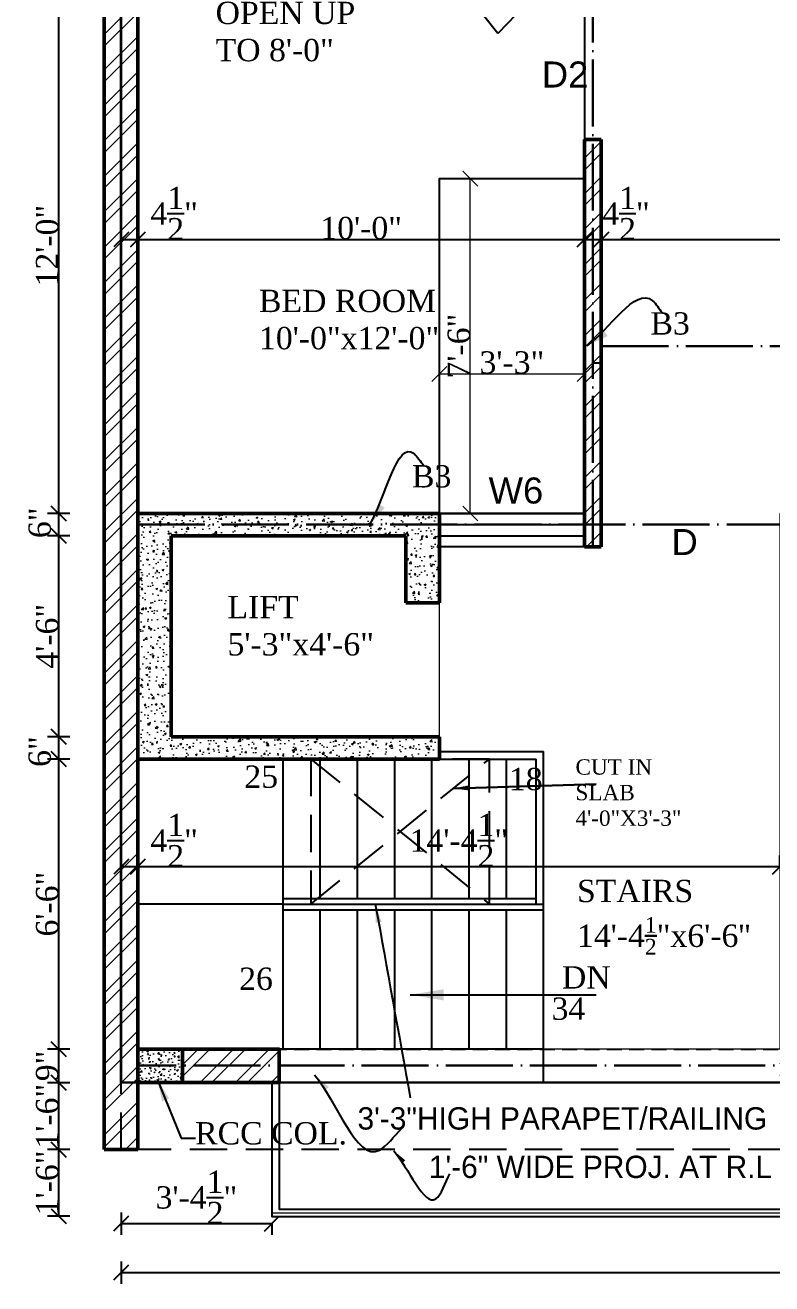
# Model space of a CAD drawing. Header units: feet. Extents: x 37458 to 42412, y -3338 to -325.
# Drawn here: x 38665 to 38865.6, y -1246.2 to -907.8 of the extents above; entities that cross this region are included whole.
import ezdxf

# ---------------------------------------------------------------- set-up
doc = ezdxf.new("R2010")
doc.units = ezdxf.units.FT
doc.header["$MEASUREMENT"] = 0
doc.header["$PDMODE"] = 35
doc.header["$PDSIZE"] = 8
doc.linetypes.add('ACAD_ISO04W100', pattern=[30, 24, -3, 0, -3])
doc.linetypes.add('DASHED2', pattern=[0.375, 0.25, -0.125])
doc.layers.get('Defpoints').update_dxf_attribs({"color": 52})
for name, color, linetype, lineweight in [('BEAM', 6, 'ACAD_ISO04W100', 30), ('BLK_1_FLR_1_LIFT_1', 7, 'Continuous', 0), ('BLK_1_FLR_2_CARPET_AREA', 7, 'Continuous', 0), ('BLK_1_FLR_2_CHAJJA', 7, 'Continuous', 0), ('BLK_1_FLR_2_LIGHT_VENTILATION', 7, 'Continuous', 0), ('col tex', 13, 'Continuous', 25), ('COL.', 44, 'Continuous', 50), ('dimensiom', 35, 'Continuous', 25), ('dimension', 203, 'Continuous', 25), ('HATCH', 254, 'Continuous', 13), ('joinery', 161, 'Continuous', 25), ('PROJECTION', 21, 'DASHED2', 25), ('RAILING', 113, 'Continuous', 25), ('Srairs', 64, 'Continuous', 25), ('TEXT', 7, 'Continuous', 30), ('wall', 1, 'Continuous', 50), ('WIN', 141, 'Continuous', 25)]:
    doc.layers.add(name, color=color, linetype=linetype, lineweight=lineweight)
doc.layers.add('BLK_1_FLR_2_BLT_UP_AREA', color=7, linetype='Continuous', plot=False)
doc.layers.add('BLK_1_FLR_2_REGULAR_ROOM_3', color=1, linetype='Continuous', plot=False)
doc.layers.add('BLK_1_FLR_2_ROOM_3_LIGHT_VENTILATION_3', color=7, linetype='Continuous')
doc.styles.add("4''", font='romai___.ttf', dxfattribs={"height": 7})
doc.styles.get("Standard").update_dxf_attribs({"font": 'times.ttf', "height": 6})
doc.dimstyles.new('arrow', dxfattribs={"dimtxt": 6, "dimasz": 4, "dimexe": 3, "dimexo": 6, "dimgap": 0, "dimtad": 1, "dimzin": 3, "dimdsep": 46, "dimlunit": 4, "dimtxsty": 'Standard', "dimblk": 'OBLIQUE', "dimcen": 12, "dimclrd": 7, "dimclre": 256, "dimclrt": 7, "dimadec": 0, "dimazin": 0, "dimtfac": 1, "dimtofl": 0, "dimtmove": 0, "dimatfit": 3, "dimfxl": 3, "dimfxlon": 1, "dimtolj": 1, "dimtzin": 0, "dimlwd": -1, "dimlwe": -1, "dimarcsym": 0})
doc.dimstyles.new('DIM PLAN', dxfattribs={"dimtxt": 6, "dimasz": 2, "dimexe": 3, "dimexo": 15, "dimgap": 0, "dimtad": 0, "dimzin": 3, "dimdsep": 46, "dimlunit": 4, "dimtxsty": 'Standard', "dimcen": 12, "dimclrd": 256, "dimclre": 256, "dimclrt": 256, "dimadec": 0, "dimazin": 0, "dimtfac": 1, "dimtofl": 0, "dimtmove": 0, "dimatfit": 3, "dimfxl": 3, "dimfxlon": 1, "dimtolj": 1, "dimtzin": 0, "dimlwd": -1, "dimlwe": -1, "dimarcsym": 0})

# ---------------------------------------------------------------- blocks, each defined once
blk = doc.blocks.new('_Oblique')
at = {"layer": 'dimensiom', "color": 0, "lineweight": -2}
blk.add_line((-0.5, -0.5), (0.5, 0.5), dxfattribs=at)
blk = doc.blocks.new('*D223')
at = {"layer": 'Defpoints', "color": 0, "ltscale": 0.75, "transparency": 16777216}
for p in [(38690.76, -1210.09), (39158.82, -1210.09), (39158.82, -1243.16)]:
    blk.add_point(p, dxfattribs=at)
at = {"layer": 'dimension', "ltscale": 0.75, "transparency": 16777216}
for p, q in [((38690.76, -1240.16), (38690.76, -1246.16)), ((39158.82, -1240.16), (39158.82, -1246.16))]:
    blk.add_line(p, q, dxfattribs=at)
at = {"layer": 'dimension', "color": 7, "ltscale": 0.75, "transparency": 16777216}
blk.add_line((38690.76, -1243.16), (39158.82, -1243.16), dxfattribs=at)
at = {"layer": 'dimension', "color": 7, "ltscale": 0.75, "transparency": 16777216, "xscale": 4, "yscale": 4, "zscale": 4, "rotation": 180}
blk.add_blockref('_Oblique', (38690.76, -1243.16), dxfattribs=at)
at = {"layer": 'dimension', "color": 7, "ltscale": 0.75, "transparency": 16777216, "xscale": 4, "yscale": 4, "zscale": 4}
blk.add_blockref('_Oblique', (39158.82, -1243.16), dxfattribs=at)
at = {"layer": 'dimension', "color": 7, "ltscale": 0.75, "transparency": 16777216, "insert": (38924.79, -1240.1), "char_height": 6, "attachment_point": 5}
blk.add_mtext('\\A1;39\'-0"', dxfattribs=at)
blk = doc.blocks.new('*D228')
at = {"layer": 'Defpoints', "color": 0, "ltscale": 0.75, "transparency": 16777216}
for p in [(38695.26, -895.09), (38673.99, -1039.09), (38695.26, -1039.09)]:
    blk.add_point(p, dxfattribs=at)
at = {"layer": 'dimensiom', "ltscale": 0.75, "transparency": 16777216}
for p, q in [((38676.99, -895.09), (38670.99, -895.09)), ((38676.99, -1039.09), (38670.99, -1039.09))]:
    blk.add_line(p, q, dxfattribs=at)
at = {"layer": 'dimensiom', "color": 7, "ltscale": 0.75, "transparency": 16777216}
blk.add_line((38673.99, -895.09), (38673.99, -1039.09), dxfattribs=at)
at = {"layer": 'dimensiom', "color": 7, "ltscale": 0.75, "transparency": 16777216, "xscale": 4, "yscale": 4, "zscale": 4}
for p, rotation in [((38673.99, -895.09), 90), ((38673.99, -1039.09), 270)]:
    blk.add_blockref('_Oblique', p, dxfattribs=dict(at, rotation=rotation))
at = {"layer": 'dimensiom', "color": 7, "ltscale": 0.75, "transparency": 16777216, "insert": (38670.94, -967.09), "char_height": 6, "attachment_point": 5, "rotation": 90}
blk.add_mtext('\\A1;12\'-0"', dxfattribs=at)
blk = doc.blocks.new('*D229')
at = {"layer": 'Defpoints', "color": 0, "ltscale": 0.75, "transparency": 16777216}
for p in [(38695.26, -1039.09), (38673.99, -1045.09), (38706.97, -1045.09)]:
    blk.add_point(p, dxfattribs=at)
at = {"layer": 'dimensiom', "ltscale": 0.75, "transparency": 16777216}
for p, q in [((38676.99, -1039.09), (38670.99, -1039.09)), ((38676.99, -1045.09), (38670.99, -1045.09))]:
    blk.add_line(p, q, dxfattribs=at)
at = {"layer": 'dimensiom', "color": 7, "ltscale": 0.75, "transparency": 16777216}
blk.add_line((38673.99, -1039.09), (38673.99, -1045.09), dxfattribs=at)
at = {"layer": 'dimensiom', "color": 7, "ltscale": 0.75, "transparency": 16777216, "xscale": 4, "yscale": 4, "zscale": 4}
for p, rotation in [((38673.99, -1039.09), 90), ((38673.99, -1045.09), 270)]:
    blk.add_blockref('_Oblique', p, dxfattribs=dict(at, rotation=rotation))
at = {"layer": 'dimensiom', "color": 7, "ltscale": 0.75, "transparency": 16777216, "insert": (38668.94, -1041.59), "char_height": 6, "attachment_point": 5, "rotation": 90}
blk.add_mtext('\\A1;6"', dxfattribs=at)
blk = doc.blocks.new('*D230')
at = {"layer": 'Defpoints', "color": 0, "ltscale": 0.75, "transparency": 16777216}
for p in [(38706.97, -1045.09), (38673.99, -1099.09), (38704.26, -1099.09)]:
    blk.add_point(p, dxfattribs=at)
at = {"layer": 'dimensiom', "ltscale": 0.75, "transparency": 16777216}
for p, q in [((38676.99, -1045.09), (38670.99, -1045.09)), ((38676.99, -1099.09), (38670.99, -1099.09))]:
    blk.add_line(p, q, dxfattribs=at)
at = {"layer": 'dimensiom', "color": 7, "ltscale": 0.75, "transparency": 16777216}
blk.add_line((38673.99, -1045.09), (38673.99, -1099.09), dxfattribs=at)
at = {"layer": 'dimensiom', "color": 7, "ltscale": 0.75, "transparency": 16777216, "xscale": 4, "yscale": 4, "zscale": 4}
for p, rotation in [((38673.99, -1045.09), 90), ((38673.99, -1099.09), 270)]:
    blk.add_blockref('_Oblique', p, dxfattribs=dict(at, rotation=rotation))
at = {"layer": 'dimensiom', "color": 7, "ltscale": 0.75, "transparency": 16777216, "insert": (38670.94, -1072.09), "char_height": 6, "attachment_point": 5, "rotation": 90}
blk.add_mtext('\\A1;4\'-6"', dxfattribs=at)
blk = doc.blocks.new('*D231')
at = {"layer": 'Defpoints', "color": 0, "ltscale": 0.75, "transparency": 16777216}
for p in [(38704.26, -1099.09), (38673.99, -1105.09), (38695.26, -1105.09)]:
    blk.add_point(p, dxfattribs=at)
at = {"layer": 'dimensiom', "ltscale": 0.75, "transparency": 16777216}
for p, q in [((38676.99, -1099.09), (38670.99, -1099.09)), ((38676.99, -1105.09), (38670.99, -1105.09))]:
    blk.add_line(p, q, dxfattribs=at)
at = {"layer": 'dimensiom', "color": 7, "ltscale": 0.75, "transparency": 16777216}
blk.add_line((38673.99, -1099.09), (38673.99, -1105.09), dxfattribs=at)
at = {"layer": 'dimensiom', "color": 7, "ltscale": 0.75, "transparency": 16777216, "xscale": 4, "yscale": 4, "zscale": 4}
for p, rotation in [((38673.99, -1099.09), 90), ((38673.99, -1105.09), 270)]:
    blk.add_blockref('_Oblique', p, dxfattribs=dict(at, rotation=rotation))
at = {"layer": 'dimensiom', "color": 7, "ltscale": 0.75, "transparency": 16777216, "insert": (38668.94, -1103.09), "char_height": 6, "attachment_point": 5, "rotation": 90}
blk.add_mtext('\\A1;6"', dxfattribs=at)
blk = doc.blocks.new('*D232')
at = {"layer": 'Defpoints', "color": 0, "ltscale": 0.75, "transparency": 16777216}
for p in [(38695.26, -1105.09), (38673.99, -1183.09), (38695.26, -1183.09)]:
    blk.add_point(p, dxfattribs=at)
at = {"layer": 'dimensiom', "ltscale": 0.75, "transparency": 16777216}
for p, q in [((38676.99, -1105.09), (38670.99, -1105.09)), ((38676.99, -1183.09), (38670.99, -1183.09))]:
    blk.add_line(p, q, dxfattribs=at)
at = {"layer": 'dimensiom', "color": 7, "ltscale": 0.75, "transparency": 16777216}
blk.add_line((38673.99, -1105.09), (38673.99, -1183.09), dxfattribs=at)
at = {"layer": 'dimensiom', "color": 7, "ltscale": 0.75, "transparency": 16777216, "xscale": 4, "yscale": 4, "zscale": 4}
for p, rotation in [((38673.99, -1105.09), 90), ((38673.99, -1183.09), 270)]:
    blk.add_blockref('_Oblique', p, dxfattribs=dict(at, rotation=rotation))
at = {"layer": 'dimensiom', "color": 7, "ltscale": 0.75, "transparency": 16777216, "insert": (38670.94, -1144.09), "char_height": 6, "attachment_point": 5, "rotation": 90}
blk.add_mtext('\\A1;6\'-6"', dxfattribs=at)
blk = doc.blocks.new('*D233')
at = {"layer": 'Defpoints', "color": 0, "ltscale": 0.75, "transparency": 16777216}
for p in [(38695.26, -1183.09), (38673.99, -1192.09), (38695.26, -1192.09)]:
    blk.add_point(p, dxfattribs=at)
at = {"layer": 'dimensiom', "ltscale": 0.75, "transparency": 16777216}
for p, q in [((38676.99, -1183.09), (38670.99, -1183.09)), ((38676.99, -1192.09), (38670.99, -1192.09))]:
    blk.add_line(p, q, dxfattribs=at)
at = {"layer": 'dimensiom', "color": 7, "ltscale": 0.75, "transparency": 16777216}
blk.add_line((38673.99, -1183.09), (38673.99, -1192.09), dxfattribs=at)
at = {"layer": 'dimensiom', "color": 7, "ltscale": 0.75, "transparency": 16777216, "xscale": 4, "yscale": 4, "zscale": 4}
for p, rotation in [((38673.99, -1183.09), 90), ((38673.99, -1192.09), 270)]:
    blk.add_blockref('_Oblique', p, dxfattribs=dict(at, rotation=rotation))
at = {"layer": 'dimensiom', "color": 7, "ltscale": 0.75, "transparency": 16777216, "insert": (38670.93, -1187.59), "char_height": 6, "attachment_point": 5, "rotation": 90}
blk.add_mtext('\\A1;9"', dxfattribs=at)
blk = doc.blocks.new('*D261')
at = {"layer": 'Defpoints', "color": 0, "ltscale": 0.75, "transparency": 16777216}
for p in [(38690.82, -965.45), (38695.26, -965.45), (38695.26, -965.45)]:
    blk.add_point(p, dxfattribs=at)
at = {"layer": 'dimensiom', "ltscale": 0.75, "transparency": 16777216}
for p, q in [((38690.82, -965.45), (38690.82, -962.45)), ((38695.26, -965.45), (38695.26, -962.45))]:
    blk.add_line(p, q, dxfattribs=at)
at = {"layer": 'dimensiom', "color": 7, "ltscale": 0.75, "transparency": 16777216}
for p, q in [((38690.82, -965.45), (38695.26, -965.45)), ((38695.26, -965.45), (38710.77, -965.45))]:
    blk.add_line(p, q, dxfattribs=at)
at = {"layer": 'dimensiom', "color": 7, "ltscale": 0.75, "transparency": 16777216, "xscale": 4, "yscale": 4, "zscale": 4, "rotation": 180}
blk.add_blockref('_Oblique', (38690.82, -965.45), dxfattribs=at)
at = {"layer": 'dimensiom', "color": 7, "ltscale": 0.75, "transparency": 16777216, "xscale": 4, "yscale": 4, "zscale": 4}
blk.add_blockref('_Oblique', (38695.26, -965.45), dxfattribs=at)
at = {"layer": 'dimensiom', "color": 7, "ltscale": 0.75, "transparency": 16777216, "insert": (38705.02, -958.47), "char_height": 6, "attachment_point": 5}
blk.add_mtext('\\A1;4{\\H1x;\\S1/2;}"', dxfattribs=at)
blk = doc.blocks.new('*D262')
at = {"layer": 'Defpoints', "color": 0, "ltscale": 0.75, "transparency": 16777216}
for p in [(38815.26, -938.59), (38695.26, -965.45), (38815.26, -965.45)]:
    blk.add_point(p, dxfattribs=at)
at = {"layer": 'dimensiom', "ltscale": 0.75, "transparency": 16777216}
for p, q in [((38695.26, -965.45), (38695.26, -962.45)), ((38815.26, -962.45), (38815.26, -968.45))]:
    blk.add_line(p, q, dxfattribs=at)
at = {"layer": 'dimensiom', "color": 7, "ltscale": 0.75, "transparency": 16777216}
blk.add_line((38695.26, -965.45), (38815.26, -965.45), dxfattribs=at)
at = {"layer": 'dimensiom', "color": 7, "ltscale": 0.75, "transparency": 16777216, "xscale": 4, "yscale": 4, "zscale": 4, "rotation": 180}
blk.add_blockref('_Oblique', (38695.26, -965.45), dxfattribs=at)
at = {"layer": 'dimensiom', "color": 7, "ltscale": 0.75, "transparency": 16777216, "xscale": 4, "yscale": 4, "zscale": 4}
blk.add_blockref('_Oblique', (38815.26, -965.45), dxfattribs=at)
at = {"layer": 'dimensiom', "color": 7, "ltscale": 0.75, "transparency": 16777216, "insert": (38755.26, -962.4), "char_height": 6, "attachment_point": 5}
blk.add_mtext('\\A1;10\'-0"', dxfattribs=at)
blk = doc.blocks.new('*D263')
at = {"layer": 'Defpoints', "color": 0, "ltscale": 0.75, "transparency": 16777216}
for p in [(38815.26, -938.59), (38819.76, -938.59), (38819.76, -965.45)]:
    blk.add_point(p, dxfattribs=at)
at = {"layer": 'dimensiom', "ltscale": 0.75, "transparency": 16777216}
for p, q in [((38815.26, -962.45), (38815.26, -968.45)), ((38819.76, -962.45), (38819.76, -968.45))]:
    blk.add_line(p, q, dxfattribs=at)
at = {"layer": 'dimensiom', "color": 7, "ltscale": 0.75, "transparency": 16777216}
blk.add_line((38815.26, -965.45), (38819.76, -965.45), dxfattribs=at)
at = {"layer": 'dimensiom', "color": 7, "ltscale": 0.75, "transparency": 16777216, "xscale": 4, "yscale": 4, "zscale": 4, "rotation": 180}
blk.add_blockref('_Oblique', (38815.26, -965.45), dxfattribs=at)
at = {"layer": 'dimensiom', "color": 7, "ltscale": 0.75, "transparency": 16777216, "xscale": 4, "yscale": 4, "zscale": 4}
blk.add_blockref('_Oblique', (38819.76, -965.45), dxfattribs=at)
at = {"layer": 'dimensiom', "color": 7, "ltscale": 0.75, "transparency": 16777216, "insert": (38826.4, -958.47), "char_height": 6, "attachment_point": 5}
blk.add_mtext('\\A1;4{\\H1x;\\S1/2;}"', dxfattribs=at)
blk = doc.blocks.new('*D264')
at = {"layer": 'Defpoints', "color": 0, "ltscale": 0.75, "transparency": 16777216}
for p in [(38819.76, -938.59), (39076.26, -965.45), (39076.26, -998.59)]:
    blk.add_point(p, dxfattribs=at)
at = {"layer": 'dimensiom', "ltscale": 0.75, "transparency": 16777216}
for p, q in [((38819.76, -962.45), (38819.76, -968.45)), ((39076.26, -968.45), (39076.26, -962.45))]:
    blk.add_line(p, q, dxfattribs=at)
at = {"layer": 'dimensiom', "color": 7, "ltscale": 0.75, "transparency": 16777216}
blk.add_line((38819.76, -965.45), (39076.26, -965.45), dxfattribs=at)
at = {"layer": 'dimensiom', "color": 7, "ltscale": 0.75, "transparency": 16777216, "xscale": 4, "yscale": 4, "zscale": 4, "rotation": 180}
blk.add_blockref('_Oblique', (38819.76, -965.45), dxfattribs=at)
at = {"layer": 'dimensiom', "color": 7, "ltscale": 0.75, "transparency": 16777216, "xscale": 4, "yscale": 4, "zscale": 4}
blk.add_blockref('_Oblique', (39076.26, -965.45), dxfattribs=at)
at = {"layer": 'dimensiom', "color": 7, "ltscale": 0.75, "transparency": 16777216, "insert": (38948.01, -958.47), "char_height": 6, "attachment_point": 5}
blk.add_mtext('\\A1;21\'-4{\\H1x;\\S1/2;}"', dxfattribs=at)
blk = doc.blocks.new('*D268')
at = {"layer": 'Defpoints', "color": 0, "ltscale": 0.75, "transparency": 16777216}
for p in [(38690.82, -1128.8), (38695.26, -1128.8), (38695.26, -1134.01)]:
    blk.add_point(p, dxfattribs=at)
at = {"layer": 'dimensiom', "ltscale": 0.75, "transparency": 16777216}
for p, q in [((38690.82, -1134.01), (38690.82, -1137.01)), ((38695.26, -1134.01), (38695.26, -1137.01))]:
    blk.add_line(p, q, dxfattribs=at)
at = {"layer": 'dimensiom', "color": 7, "ltscale": 0.75, "transparency": 16777216}
for p, q in [((38690.82, -1134.01), (38695.26, -1134.01)), ((38695.26, -1134.01), (38710.77, -1134.01))]:
    blk.add_line(p, q, dxfattribs=at)
at = {"layer": 'dimensiom', "color": 7, "ltscale": 0.75, "transparency": 16777216, "xscale": 4, "yscale": 4, "zscale": 4, "rotation": 180}
blk.add_blockref('_Oblique', (38690.82, -1134.01), dxfattribs=at)
at = {"layer": 'dimensiom', "color": 7, "ltscale": 0.75, "transparency": 16777216, "xscale": 4, "yscale": 4, "zscale": 4}
blk.add_blockref('_Oblique', (38695.26, -1134.01), dxfattribs=at)
at = {"layer": 'dimensiom', "color": 7, "ltscale": 0.75, "transparency": 16777216, "insert": (38705.02, -1127.02), "char_height": 6, "attachment_point": 5}
blk.add_mtext('\\A1;4{\\H1x;\\S1/2;}"', dxfattribs=at)
blk = doc.blocks.new('*D269')
at = {"layer": 'Defpoints', "color": 0, "ltscale": 0.75, "transparency": 16777216}
for p in [(38695.26, -1128.8), (38867.76, -1134.01), (38867.76, -1134.01)]:
    blk.add_point(p, dxfattribs=at)
at = {"layer": 'dimensiom', "ltscale": 0.75, "transparency": 16777216}
for p, q in [((38867.76, -1134.01), (38867.76, -1131.01)), ((38695.26, -1134.01), (38695.26, -1137.01))]:
    blk.add_line(p, q, dxfattribs=at)
at = {"layer": 'dimensiom', "color": 7, "ltscale": 0.75, "transparency": 16777216}
blk.add_line((38695.26, -1134.01), (38867.76, -1134.01), dxfattribs=at)
at = {"layer": 'dimensiom', "color": 7, "ltscale": 0.75, "transparency": 16777216, "xscale": 4, "yscale": 4, "zscale": 4, "rotation": 180}
blk.add_blockref('_Oblique', (38695.26, -1134.01), dxfattribs=at)
at = {"layer": 'dimensiom', "color": 7, "ltscale": 0.75, "transparency": 16777216, "xscale": 4, "yscale": 4, "zscale": 4}
blk.add_blockref('_Oblique', (38867.76, -1134.01), dxfattribs=at)
at = {"layer": 'dimensiom', "color": 7, "ltscale": 0.75, "transparency": 16777216, "insert": (38781.51, -1127.02), "char_height": 6, "attachment_point": 5}
blk.add_mtext('\\A1;14\'-4{\\H1x;\\S1/2;}"', dxfattribs=at)
blk = doc.blocks.new('*D283')
at = {"layer": 'Defpoints', "color": 0, "ltscale": 0.75, "transparency": 16777216}
for p in [(38690.76, -1210.09), (38731.26, -1228.09), (38731.26, -1229.97)]:
    blk.add_point(p, dxfattribs=at)
at = {"layer": 'dimensiom', "ltscale": 0.75, "transparency": 16777216}
for p, q in [((38690.76, -1226.97), (38690.76, -1232.97)), ((38731.26, -1229.97), (38731.26, -1232.97))]:
    blk.add_line(p, q, dxfattribs=at)
at = {"layer": 'dimensiom', "color": 7, "ltscale": 0.75, "transparency": 16777216}
blk.add_line((38690.76, -1229.97), (38731.26, -1229.97), dxfattribs=at)
at = {"layer": 'dimensiom', "color": 7, "ltscale": 0.75, "transparency": 16777216, "xscale": 4, "yscale": 4, "zscale": 4, "rotation": 180}
blk.add_blockref('_Oblique', (38690.76, -1229.97), dxfattribs=at)
at = {"layer": 'dimensiom', "color": 7, "ltscale": 0.75, "transparency": 16777216, "xscale": 4, "yscale": 4, "zscale": 4}
blk.add_blockref('_Oblique', (38731.26, -1229.97), dxfattribs=at)
at = {"layer": 'dimensiom', "color": 7, "ltscale": 0.75, "transparency": 16777216, "insert": (38711.01, -1222.93), "char_height": 6, "attachment_point": 5}
blk.add_mtext('\\A1;3\'-4{\\H1x;\\S1/2;}"', dxfattribs=at)
blk = doc.blocks.new('*D286')
at = {"layer": 'Defpoints', "color": 0, "ltscale": 0.75, "transparency": 16777216}
for p in [(38695.26, -1192.09), (38673.99, -1210.09), (38686.26, -1210.09)]:
    blk.add_point(p, dxfattribs=at)
at = {"layer": 'dimensiom', "ltscale": 0.75, "transparency": 16777216}
for p, q in [((38676.99, -1192.09), (38670.99, -1192.09)), ((38676.99, -1210.09), (38670.99, -1210.09))]:
    blk.add_line(p, q, dxfattribs=at)
at = {"layer": 'dimensiom', "color": 7, "ltscale": 0.75, "transparency": 16777216}
blk.add_line((38673.99, -1192.09), (38673.99, -1210.09), dxfattribs=at)
at = {"layer": 'dimensiom', "color": 7, "ltscale": 0.75, "transparency": 16777216, "xscale": 4, "yscale": 4, "zscale": 4}
for p, rotation in [((38673.99, -1192.09), 90), ((38673.99, -1210.09), 270)]:
    blk.add_blockref('_Oblique', p, dxfattribs=dict(at, rotation=rotation))
at = {"layer": 'dimensiom', "color": 7, "ltscale": 0.75, "transparency": 16777216, "insert": (38670.94, -1201.09), "char_height": 6, "attachment_point": 5, "rotation": 90}
blk.add_mtext('\\A1;1\'-6"', dxfattribs=at)
blk = doc.blocks.new('*D287')
at = {"layer": 'Defpoints', "color": 0, "ltscale": 0.75, "transparency": 16777216}
for p in [(38686.26, -1210.09), (38673.99, -1227.97), (38733.26, -1227.97)]:
    blk.add_point(p, dxfattribs=at)
at = {"layer": 'dimensiom', "ltscale": 0.75, "transparency": 16777216}
for p, q in [((38676.99, -1210.09), (38670.99, -1210.09)), ((38676.99, -1227.97), (38670.99, -1227.97))]:
    blk.add_line(p, q, dxfattribs=at)
at = {"layer": 'dimensiom', "color": 7, "ltscale": 0.75, "transparency": 16777216}
blk.add_line((38673.99, -1210.09), (38673.99, -1227.97), dxfattribs=at)
at = {"layer": 'dimensiom', "color": 7, "ltscale": 0.75, "transparency": 16777216, "xscale": 4, "yscale": 4, "zscale": 4}
for p, rotation in [((38673.99, -1210.09), 90), ((38673.99, -1227.97), 270)]:
    blk.add_blockref('_Oblique', p, dxfattribs=dict(at, rotation=rotation))
at = {"layer": 'dimensiom', "color": 7, "ltscale": 0.75, "transparency": 16777216, "insert": (38670.94, -1219.03), "char_height": 6, "attachment_point": 5, "rotation": 90}
blk.add_mtext('\\A1;1\'-6"', dxfattribs=at)
blk = doc.blocks.new('*D342')
at = {"layer": 'BLK_1_FLR_2_LIGHT_VENTILATION', "ltscale": 0.75, "transparency": 16777216}
for p, q in [((38776.26, -1001.59), (38776.26, -998.59)), ((38815.26, -1001.59), (38815.26, -998.59))]:
    blk.add_line(p, q, dxfattribs=at)
at = {"layer": 'BLK_1_FLR_2_LIGHT_VENTILATION', "color": 7, "ltscale": 0.75, "transparency": 16777216}
blk.add_line((38776.26, -1001.59), (38815.26, -1001.59), dxfattribs=at)
at = {"layer": 'Defpoints', "color": 0, "ltscale": 0.75, "transparency": 16777216}
for p in [(38815.26, -1001.59), (38776.26, -1005.64), (38815.26, -1005.64)]:
    blk.add_point(p, dxfattribs=at)
at = {"layer": 'BLK_1_FLR_2_LIGHT_VENTILATION', "color": 7, "ltscale": 0.75, "transparency": 16777216, "xscale": 4, "yscale": 4, "zscale": 4, "rotation": 180}
blk.add_blockref('_Oblique', (38776.26, -1001.59), dxfattribs=at)
at = {"layer": 'BLK_1_FLR_2_LIGHT_VENTILATION', "color": 7, "ltscale": 0.75, "transparency": 16777216, "xscale": 4, "yscale": 4, "zscale": 4}
blk.add_blockref('_Oblique', (38815.26, -1001.59), dxfattribs=at)
at = {"layer": 'BLK_1_FLR_2_LIGHT_VENTILATION', "color": 7, "ltscale": 0.75, "transparency": 16777216, "insert": (38795.76, -998.53), "char_height": 6, "attachment_point": 5}
blk.add_mtext('\\A1;3\'-3"', dxfattribs=at)
blk = doc.blocks.new('*D343')
at = {"layer": 'BLK_1_FLR_2_LIGHT_VENTILATION', "ltscale": 0.75, "transparency": 16777216}
for p, q in [((38784.58, -949.09), (38787.58, -949.09)), ((38784.58, -1039.09), (38787.58, -1039.09))]:
    blk.add_line(p, q, dxfattribs=at)
at = {"layer": 'BLK_1_FLR_2_LIGHT_VENTILATION', "color": 7, "ltscale": 0.75, "transparency": 16777216}
blk.add_line((38784.58, -1039.09), (38784.58, -949.09), dxfattribs=at)
at = {"layer": 'Defpoints', "color": 0, "ltscale": 0.75, "transparency": 16777216}
for p in [(38779.95, -949.09), (38784.58, -949.09), (38779.95, -1039.09)]:
    blk.add_point(p, dxfattribs=at)
at = {"layer": 'BLK_1_FLR_2_LIGHT_VENTILATION', "color": 7, "ltscale": 0.75, "transparency": 16777216, "xscale": 4, "yscale": 4, "zscale": 4}
for p, rotation in [((38784.58, -949.09), 90), ((38784.58, -1039.09), 270)]:
    blk.add_blockref('_Oblique', p, dxfattribs=dict(at, rotation=rotation))
at = {"layer": 'BLK_1_FLR_2_LIGHT_VENTILATION', "color": 7, "ltscale": 0.75, "transparency": 16777216, "insert": (38781.52, -994.09), "char_height": 6, "attachment_point": 5, "rotation": 90}
blk.add_mtext('\\A1;7\'-6"', dxfattribs=at)

msp = doc.modelspace()

# ---------------------------------------------------------------- hatches: boundary and pattern name
at = {"layer": 'HATCH', "ltscale": 0.75}
h = msp.add_hatch(dxfattribs=at)
h.set_pattern_fill('ANSI32', color=256, scale=18, style=0)
h.paths.add_polyline_path([(38695.2636, -595.0861), (38713.2636, -595.0861), (38713.2636, -586.0362), (38686.2636, -586.0362), (38686.2636, -1210.0861), (38695.2636, -1210.0861), (38695.2636, -1105.0861), (38695.2636, -1039.0861), (38695.2636, -895.0861), (38717.7636, -895.0861), (38717.7636, -890.5861), (38695.2636, -890.5861), (38695.2636, -827.5861), (38750.7636, -827.5861), (38750.7636, -860.5861), (38755.2636, -860.5861), (38755.2636, -823.0861), (38695.2636, -823.0861), (38695.2636, -787.0861), (38755.2636, -787.0861), (38786.8519, -787.0861), (38815.2636, -815.4977), (38815.2636, -886.0861), (38819.7636, -886.0861), (38819.7636, -813.6338), (38784.2159, -778.0861), (38695.2636, -778.0861)])
h.paths.add_polyline_path([(38848.2154, -586.0861), (38828.7636, -586.0861), (38828.7636, -718.0861), (38833.2636, -718.0861), (38833.2636, -595.0861), (38848.2154, -595.0861)], flags=17)
h.paths.add_polyline_path([(38911.2636, -586.0861), (38884.1744, -586.0861), (38884.1744, -595.0861), (38899.2636, -595.0861), (38899.2636, -703.0861), (38863.2636, -703.0861), (38863.2636, -707.5861), (38899.2636, -707.5861), (38899.2636, -755.5861), (38875.2636, -755.5861), (38875.2636, -778.0861), (38845.7342, -778.0861), (38833.2636, -765.6155), (38833.2636, -754.0861), (38828.7636, -754.0861), (38828.7636, -767.4795), (38848.3702, -787.0861), (38879.7636, -787.0861), (38879.7636, -760.0861), (38923.2636, -760.0861), (38923.2636, -787.0861), (38927.7636, -787.0861), (38927.7636, -755.5861), (38903.7636, -755.5861), (38903.7636, -595.0861), (38911.2636, -595.0861)])
h.paths.add_polyline_path([(39016.2636, -586.0861), (38987.7636, -586.0861), (38987.7636, -595.0861), (39011.7636, -595.0861), (39011.7636, -769.0861), (39007.2636, -769.0861), (39007.2636, -787.0861), (39016.2636, -787.0861)])
h.paths.add_polyline_path([(39061.3546, -586.0861), (39052.3186, -586.0861), (39052.3186, -595.0861), (39061.3546, -595.0861)])
h.paths.add_polyline_path([(39163.2636, -586.0861), (39139.3546, -586.0861), (39139.3546, -595.0861), (39154.2636, -595.0861), (39154.2636, -865.0802), (39135.5136, -865.0802), (39135.5136, -869.5802), (39154.2636, -869.5802), (39154.2636, -905.5802), (39135.5136, -905.5802), (39135.5136, -910.0802), (39154.2636, -910.0802), (39154.2636, -991.0861), (39154.2636, -1000.0861), (39154.2636, -1183.0861), (39136.2636, -1183.0861), (39136.2636, -1192.0861), (39154.2636, -1192.0861), (39154.2636, -1210.0861), (39163.2636, -1210.0861)])
h.paths.add_polyline_path([(39124.2636, -778.0861), (39061.2636, -778.0861), (39061.2636, -787.0861), (39076.2636, -787.0861), (39076.2636, -878.5802), (39076.2636, -881.5861), (39085.2636, -881.5861), (39085.2636, -869.5802), (39099.5136, -869.5802), (39099.5136, -865.0802), (39080.7636, -865.0802), (39080.7636, -787.0861), (39124.2636, -787.0861)])
h.paths.add_polyline_path([(39099.5136, -905.5802), (39085.2636, -905.5802), (39085.2636, -899.5861), (39076.2636, -899.5861), (39076.2636, -1000.0861), (39080.7636, -1000.0861), (39080.7636, -910.0802), (39099.5136, -910.0802)])
h.paths.add_polyline_path([(39034.2636, -1000.0861), (39029.7636, -1000.0861), (39029.7636, -1183.0861), (39010.2636, -1183.0861), (39010.2636, -1192.0861), (39034.2636, -1192.0861)])
h.paths.add_polyline_path([(38891.7636, -1183.0861), (38876.7636, -1183.0861), (38876.7636, -1039.0861), (38867.7636, -1039.0861), (38867.7636, -1192.0861), (38891.7636, -1192.0861)])
h.paths.add_polyline_path([(38819.7636, -938.5861), (38815.2636, -938.5861), (38815.2636, -1048.0861), (38819.7636, -1048.0861)], flags=17)
h.paths.add_polyline_path([(38801.7636, -890.5861), (38750.7636, -890.5861), (38750.7636, -895.0861), (38801.7636, -895.0861)], flags=17)
h = msp.add_hatch(dxfattribs=at)
h.set_pattern_fill('AR-CONC', color=256, scale=0.7, style=0)
h.set_pattern_definition([(50, (0, 0), (5.0208213, -0.43926494), [0.525, -5.775]), (355, (0, 0), (-0.97125934, 5.26534494), [0.42, -4.62]), (100.4514, (0.4184, -0.0366), (4.0495657, 4.8260768), [0.4461813, -4.9079948]), (46.1842, (0, 1.4), (7.4706873, -1.1586331), [0.7875, -8.6625]), (96.6356, (0.6226, 1.3034), (6.542639, 6.8188251), [0.669272, -7.361991]), (351.1842, (0, 1.4), (6.5426336, 6.8188302), [0.63, -6.93]), (21, (0.7, 1.05), (4.17834936, -2.81833223), [0.525, -5.775]), (326, (0.7, 1.05), (1.7032073, 5.0760503), [0.42, -4.62]), (71.4514, (1.048, 0.815), (5.8815584, 2.2577135), [0.4461813, -4.9079948]), (37.5, (0, 0), (0.08511899, 2.33025698), [0, -4.564, 0, -4.69, 0, -4.6375]), (7.5, (0, 0), (1.84148676, 2.76088198), [0, -2.674, 0, -4.459, 0, -1.7675]), (327.5, (-1.561, 0), (3.73675705, -0.1578841), [0, -1.75, 0, -5.46, 0, -7.245]), (317.5, (-2.261, 0), (4.08230319, 0.70073488), [0, -2.275, 0, -3.626, 0, -5.145])])
h.paths.add_polyline_path([(38776.2636, -1039.0861), (38695.2636, -1039.0861), (38695.2636, -1105.0861), (38776.2636, -1105.0861), (38776.2636, -1099.0861), (38767.2636, -1099.0861), (38704.2636, -1099.0861), (38704.2636, -1045.0861), (38767.2636, -1045.0861), (38767.2636, -1063.0861), (38776.2636, -1063.0861)])
h = msp.add_hatch(dxfattribs=at)
h.set_pattern_fill('AR-CONC,_O', color=256, scale=0.5)
h.set_pattern_definition([(50, (5266.847, -213.3995), (3.58630091, -0.31376067), [0.375, -4.125]), (355, (5266.847, -213.3995), (-0.69375667, 3.76096067), [0.3, -3.3]), (100.4514, (5267.146, -213.4257), (2.8925469, 3.4471977), [0.31870095, -3.50571056]), (46.1842, (5266.847, -212.3995), (5.33620524, -0.8275951), [0.5625, -6.1875]), (96.6356, (5267.292, -212.4685), (4.6733135, 4.87058935), [0.4780514, -5.258565]), (351.1842, (5266.847, -212.3995), (4.6733097, 4.870593), [0.45, -4.95]), (21, (5267.347, -212.6495), (2.98453526, -2.01309445), [0.375, -4.125]), (326, (5267.347, -212.6495), (1.21657666, 3.62575023), [0.3, -3.3]), (71.4514, (5267.5958, -212.8173), (4.20111314, 1.6126525), [0.31870095, -3.50571056]), (37.5, (5266.8471, -213.3995), (0.060799277, 1.66446927), [0, -3.26, 0, -3.35, 0, -3.3125]), (7.5, (5266.8471, -213.3995), (1.31534769, 1.97205856), [0, -1.91, 0, -3.185, 0, -1.2625]), (327.5, (5265.7321, -213.3995), (2.66911218, -0.11277436), [0, -1.25, 0, -3.9, 0, -5.175]), (317.5, (5265.232, -213.3995), (2.91593085, 0.50052491), [0, -1.625, 0, -2.59, 0, -3.675])])
h.paths.add_polyline_path([(38707.2636, -1183.0861), (38695.2636, -1183.0861), (38695.2636, -1191.8323), (38707.2636, -1192.0861)])
h = msp.add_hatch(dxfattribs=at)
h.set_pattern_fill('ANSI32', color=256, scale=18, style=0)
h.set_pattern_definition([(45, (555.714, 0), (-4.7729708, 4.7729708), []), (45, (558.896, 0), (-4.7729708, 4.7729708), [])])
h.paths.add_polyline_path([(38707.2636, -1192.0861), (38733.2636, -1192.0861), (38733.2636, -1183.0861), (38707.2636, -1183.0861)])

# ---------------------------------------------------------------- linework, layer by layer
at = {"layer": 'BEAM', "ltscale": 0.75}
for p, q in [((38817.5136, -1048.0861), (38817.5136, -775.0861)), ((39154.2636, -994.0861), (38817.5136, -994.0861)), ((38695.2636, -1042.0861), (38871.3216, -1042.0861)), ((39157.5942, -1187.5153), (38695.2636, -1187.5153))]:
    msp.add_line(p, q, dxfattribs=at)
at = {"layer": 'BLK_1_FLR_1_LIFT_1', "color": 114, "ltscale": 0.75}
msp.add_lwpolyline([(38695.2636, -1105.0861), (38776.2636, -1105.0861), (38776.2636, -1039.0861), (38695.2636, -1039.0861)], close=True, dxfattribs=at)
at = {"layer": 'BLK_1_FLR_2_BLT_UP_AREA', "color": 25, "ltscale": 0.75}
msp.add_lwpolyline([(39158.8186, -586.0861), (38690.8186, -586.0861), (38690.8186, -1192.0861), (39158.8186, -1192.0861)], close=True, dxfattribs=at)
at = {"layer": 'BLK_1_FLR_2_BLT_UP_AREA', "color": 1, "ltscale": 0.75}
msp.add_lwpolyline([(39158.8186, -1192.0861), (38690.6873, -1192.0861), (38690.6873, -856.1427), (39158.8186, -856.1427)], close=True, dxfattribs=at)
at = {"layer": 'BLK_1_FLR_2_CARPET_AREA', "color": 25, "ltscale": 0.75}
msp.add_lwpolyline([(39154.2636, -1183.0861), (39034.2636, -1183.0861), (39034.2636, -991.0861), (39016.2636, -991.0861), (39016.2636, -1000.0861), (39029.7636, -1000.0861), (39029.7636, -1183.0861), (39010.2636, -1183.0861), (38876.7636, -1183.0861), (38876.7636, -1039.0861), (38867.7636, -1039.0861), (38867.7636, -1183.0861), (38804.2636, -1183.0861), (38804.2636, -1103.0861), (38776.2636, -1103.0861), (38776.2636, -1048.0861), (38819.7636, -1048.0861), (38819.7636, -938.5861), (38815.2636, -938.5861), (38815.2636, -1039.0861), (38695.2636, -1039.0861), (38695.2636, -895.0861)], dxfattribs=at)
at = {"layer": 'BLK_1_FLR_2_CHAJJA'}
msp.add_lwpolyline([(38731.2636, -1227.0861), (39118.2636, -1227.0861), (39118.2636, -1192.0861), (38731.2636, -1192.0861)], close=True, dxfattribs=at)
at = {"layer": 'BLK_1_FLR_2_REGULAR_ROOM_3', "color": 1}
msp.add_lwpolyline([(38815.2636, -1039.0861), (38695.2636, -1039.0861), (38695.2636, -895.0861), (38815.2636, -895.0861)], close=True, dxfattribs=at)
at = {"layer": 'BLK_1_FLR_2_ROOM_3_LIGHT_VENTILATION_3', "color": 114, "true_color": 0x139b48}
msp.add_lwpolyline([(38815.2636, -1039.0861), (38776.2636, -1039.0861), (38776.2636, -949.0861), (38815.2636, -949.0861)], close=True, dxfattribs=at)
at = {"layer": 'COL.', "ltscale": 0.75}
msp.add_lwpolyline([(38695.2636, -1192.0861), (38707.2636, -1192.0861), (38707.2636, -1183.0861), (38695.2636, -1183.0861)], close=True, dxfattribs=at)
at = {"layer": 'PROJECTION', "ltscale": 40}
for p, q in [((38690.8186, -1210.0861), (38690.8186, -586.0861)), ((38817.5136, -998.5861), (38819.7636, -998.5861)), ((38741.7636, -1105.0861), (38789.7636, -1144.0861)), ((38741.7636, -1144.0861), (38789.7636, -1105.0861)), ((39154.2636, -1210.0861), (38695.2636, -1210.0861))]:
    msp.add_line(p, q, dxfattribs=at)
msp.add_lwpolyline([(38741.7636, -1144.0861), (38789.7636, -1144.0861), (38789.7636, -1105.0861), (38741.7636, -1105.0861)], close=True, dxfattribs=at)
at = {"layer": 'RAILING', "linetype": 'Continuous', "ltscale": 40}
for p, q in [((38731.3186, -1228.0861), (39118.2636, -1228.0861)), ((38733.3186, -1226.0861), (39116.2636, -1226.0861))]:
    msp.add_line(p, q, dxfattribs=at)
for points in [[(38731.2636, -1192.0861), (38731.2636, -1228.0861), (39118.2636, -1228.0861), (39118.2636, -1192.0861)], [(38733.2636, -1192.0861), (38733.2636, -1226.0861), (39116.2636, -1226.0861), (39116.2636, -1208.0861)]]:
    msp.add_lwpolyline(points, dxfattribs=at)
at = {"layer": 'Srairs', "ltscale": 0.75}
for p, q in [((38734.2636, -1114.0861), (38734.2636, -1105.0861)), ((38734.2636, -1144.0861), (38734.2636, -1105.0861)), ((38744.2636, -1142.5861), (38744.2636, -1105.0861)), ((38754.2636, -1142.5861), (38754.2636, -1105.0861)), ((38764.2636, -1142.5861), (38764.2636, -1105.0861)), ((38774.2636, -1142.5861), (38774.2636, -1105.0861)), ((38776.2636, -1103.0861), (38804.2636, -1103.0861)), ((38776.2636, -1105.0861), (38802.2636, -1105.0861)), ((38784.2636, -1142.5861), (38784.2636, -1105.0861)), ((38794.2636, -1142.5861), (38794.2636, -1105.0861)), ((38802.2636, -1144.0861), (38802.2636, -1105.0861)), ((38804.2636, -1105.0861), (38804.2636, -1103.0861)), ((38804.2636, -1142.5861), (38804.2636, -1105.0861)), ((38734.2636, -1142.5861), (38802.2636, -1142.5861)), ((38804.2636, -1192.0861), (38804.2636, -1142.5861)), ((38734.2636, -1144.0861), (38695.2636, -1144.0861)), ((38734.2636, -1183.0861), (38734.2636, -1144.0861)), ((38734.2636, -1144.0861), (38804.2636, -1144.0861)), ((38734.2636, -1145.5861), (38804.2636, -1145.5861)), ((38744.2636, -1183.0861), (38744.2636, -1145.5861)), ((38754.2636, -1183.0861), (38754.2636, -1145.5861)), ((38764.2636, -1183.0861), (38764.2636, -1145.5861)), ((38774.2636, -1183.0861), (38774.2636, -1145.5861)), ((38784.2636, -1183.0861), (38784.2636, -1145.5861)), ((38794.2636, -1183.0861), (38794.2636, -1145.5861)), ((38804.2636, -1183.0861), (38707.2636, -1183.0861)), ((38804.2636, -1192.0861), (38707.2636, -1192.0861))]:
    msp.add_line(p, q, dxfattribs=at)
at = {"layer": 'Srairs', "linetype": 'DASHED2', "ltscale": 16}
for p, q in [((38695.2636, -1183.0861), (38867.7636, -1183.0861)), ((38695.2636, -1192.0861), (38867.7636, -1192.0861))]:
    msp.add_line(p, q, dxfattribs=at)
at = {"layer": 'wall', "ltscale": 0.75}
for p, q in [((38686.2636, -1210.0861), (38686.2636, -586.0861)), ((38695.2636, -1039.0861), (38695.2636, -895.0861)), ((38819.7636, -938.5861), (38815.2636, -938.5861)), ((38815.2636, -1048.0861), (38815.2636, -938.5861)), ((38819.7636, -1048.0861), (38819.7636, -938.5861)), ((38695.2636, -1105.0861), (38695.2636, -1039.0861)), ((38695.2636, -1039.0861), (38776.2636, -1039.0861)), ((38776.2636, -1063.0861), (38776.2636, -1039.0861)), ((38704.2636, -1099.0861), (38704.2636, -1045.0861)), ((38704.2636, -1045.0861), (38767.2636, -1045.0861)), ((38767.2636, -1063.0861), (38767.2636, -1045.0861)), ((38815.2636, -1048.0861), (38819.7636, -1048.0861)), ((38767.2636, -1063.0861), (38776.2636, -1063.0861)), ((38704.2636, -1099.0861), (38767.2636, -1099.0861)), ((38767.2636, -1099.0861), (38776.2636, -1099.0861)), ((38776.2636, -1105.0861), (38776.2636, -1099.0861)), ((38695.2636, -1210.0861), (38695.2636, -1105.0861)), ((38695.2636, -1105.0861), (38776.2636, -1105.0861)), ((38707.2636, -1192.0861), (38707.2636, -1183.0861)), ((38686.2636, -1210.0861), (38695.2636, -1210.0861))]:
    msp.add_line(p, q, dxfattribs=at)
msp.add_lwpolyline([(38707.2636, -1192.0861), (38733.2636, -1192.0861), (38733.2636, -1183.0861), (38707.2636, -1183.0861)], dxfattribs=at)
at = {"layer": 'WIN', "ltscale": 0.75}
for p, q in [((38776.2636, -1039.0861), (38815.2636, -1039.0861)), ((38776.2636, -1042.0861), (38815.2636, -1042.0861)), ((38776.2636, -1045.0861), (38815.2636, -1045.0861)), ((38815.2636, -1048.0861), (38776.2636, -1048.0861))]:
    msp.add_line(p, q, dxfattribs=at)

# ---------------------------------------------------------------- texts
at = {"layer": 'BEAM', "ltscale": 0.75, "char_height": 6, "width": 24.426941, "attachment_point": 1}
for insert in [(38832.9792, -984.9936), (38768.9188, -1026.0872)]:
    msp.add_mtext('{\\fromantic|b0|i0|c2|p2;B3}', dxfattribs=dict(at, insert=insert))
at = {"layer": 'col tex', "ltscale": 0.75, "insert": (38710.652, -1202.6879), "char_height": 8, "width": 40.652874, "attachment_point": 1}
msp.add_mtext('\\A1;{\\H0.75x;RCC COL.}', dxfattribs=at)
at = {"layer": 'joinery', "lineweight": 25, "attachment_point": 1, "style": "4''"}
for s, insert, char_height, width in [('\\A1;{\\fRomantic|b0|i0|c2|p2;OPEN UP TO 8\'-0"}', (38716.1613, -901.5259), 6, 40.020405), ('\\A1;{\\fArial|b0|i0|c0|p34;D2}', (38803.7923, -917.5887), 7, 10.036161), ('\\A1;{\\fArial|b0|i0|c0|p34;W6}', (38789.5024, -1029.4151), 7, 10.036161), ('\\A1;{\\fArial|b0|i0|c0|p34;D}', (38838.6281, -1043.2626), 7, 10.036161)]:
    msp.add_mtext(s, dxfattribs=dict(at, insert=insert, char_height=char_height, width=width))
at = {"layer": 'Srairs', "ltscale": 0.75, "insert": (38806.4146, -1169.1918), "char_height": 8, "width": 21.352961, "attachment_point": 1}
msp.add_mtext('\\A1;{\\H0.75x;34}', dxfattribs=at)
at = {"layer": 'TEXT', "ltscale": 0.75, "attachment_point": 1}
for s, insert, char_height, width in [('\\A1;{\\H0.75x;BED ROOM\\P\\pt56;10\'-0\\H1.0003x;"x12\'-0"}', (38727.8114, -978.9547), 8, 56.678229), ('\\A1;{\\H0.75x;LIFT\\P5\'-3\\H1x;"x4\'-6"}', (38719.3507, -1061.2566), 8, 43.648469), ('\\A1;{\\H0.75x;CUT IN SLAB 4\'-0"X3\'-3"}', (38812.8392, -1105.1683), 5.5, 31.815156), ('\\A1;{\\H0.75x;25}', (38723.8765, -1106.8367), 8, 21.352961), ('\\A1;{\\H0.75x;18}', (38794.938, -1107.4703), 8, 21.352961), ('\\A1;{\\H0.75x;STAIRS\\P14\'-4\\H0.7x;\\S1/2;\\H1.429x;"x6\'-6\\H1.0003x;\'\'}', (38813.2363, -1137.5561), 8, 50.875977), ('\\A1;{\\H0.75x;26}', (38722.4838, -1161.1561), 8, 21.352961), ('\\A1;{\\H0.75x;DN}', (38809.202, -1160.7879), 8, 21.352961)]:
    msp.add_mtext(s, dxfattribs=dict(at, insert=insert, char_height=char_height, width=width))
at = {"layer": 'TEXT', "char_height": 9, "attachment_point": 1, "style": "4''"}
for s, insert, width in [('\\A1;{\\H0.6667x;3\'-3"HIGH PARAPET/RAILING}', (38754.2799, -1198.6962), 122.160789), ('\\A1;{\\H0.6667x;1\'-6" WIDE PROJ. AT R.L}', (38773.4477, -1211.7176), 102.414387)]:
    msp.add_mtext(s, dxfattribs=dict(at, insert=insert, width=width))

# ---------------------------------------------------------------- dimensions: what is measured, and where the dimension line sits
at = {"layer": 'BLK_1_FLR_2_LIGHT_VENTILATION', "color": 114, "ltscale": 0.75}
dim = msp.add_linear_dim(base=(38784.5808, -949.0861), p1=(38779.9466, -1039.0861), p2=(38779.9466, -949.0861), angle=90, dimstyle='arrow', dxfattribs=at)
dim.commit()
dim.dimension.update_dxf_attribs({"geometry": '*D343', "text_midpoint": (38781.5202, -994.0861)})
dim = msp.add_linear_dim(base=(38815.2636, -1001.5864), p1=(38776.2636, -1005.6399), p2=(38815.2636, -1005.6399), dimstyle='arrow', dxfattribs=at)
dim.commit()
dim.dimension.update_dxf_attribs({"geometry": '*D342', "text_midpoint": (38795.7636, -998.5345)})
at = {"layer": 'dimensiom', "ltscale": 0.75}
for base, p1, p2, picture, middle in [((38673.9927, -1039.0861), (38695.2636, -895.0861), (38695.2636, -1039.0861), '*D228', (38670.9407, -967.0861)), ((38673.9927, -1099.0861), (38706.9749, -1045.0861), (38704.2636, -1099.0861), '*D230', (38670.9407, -1072.0861)), ((38673.9927, -1183.0861), (38695.2636, -1105.0861), (38695.2636, -1183.0861), '*D232', (38670.9407, -1144.0861)), ((38673.9927, -1192.0861), (38695.2636, -1183.0861), (38695.2636, -1192.0861), '*D233', (38670.9321, -1187.5861)), ((38673.9927, -1210.0861), (38695.2636, -1192.0861), (38686.2636, -1210.0861), '*D286', (38670.9407, -1201.0861)), ((38673.9927, -1227.9738), (38686.2636, -1210.0861), (38733.2636, -1227.9738), '*D287', (38670.9407, -1219.0299))]:
    dim = msp.add_linear_dim(base=base, p1=p1, p2=p2, angle=90, dimstyle='arrow', override={"dimtmove": 1}, dxfattribs=at)
    dim.commit()
    dim.dimension.update_dxf_attribs({"geometry": picture, "text_midpoint": middle})
for base, p1, p2, picture, middle in [((38815.2636, -965.4525), (38695.2636, -965.4525), (38815.2636, -938.5861), '*D262', (38755.2636, -962.4006)), ((39076.2636, -965.4525), (38819.7636, -938.5861), (39076.2636, -998.5861), '*D264', (38948.0136, -958.4655)), ((38867.7636, -1134.0054), (38695.2636, -1128.7986), (38867.7636, -1134.0054), '*D269', (38781.5136, -1127.0184))]:
    dim = msp.add_linear_dim(base=base, p1=p1, p2=p2, dimstyle='arrow', override={"dimtmove": 1}, dxfattribs=at)
    dim.commit()
    dim.dimension.update_dxf_attribs({"geometry": picture, "text_midpoint": middle})
dim = msp.add_linear_dim(base=(38819.7636, -965.4525), p1=(38815.2636, -938.5861), p2=(38819.7636, -938.5861), dimstyle='arrow', override={"dimtmove": 1}, dxfattribs=at)
dim.commit()
dim.dimension.update_dxf_attribs({"geometry": '*D263', "text_midpoint": (38826.4023, -965.4525), "dimtype": 160})
for base, p1, p2, picture, middle in [((38695.26361, -965.4525), (38690.8186, -965.4525), (38695.26361, -965.4525), '*D261', (38705.01704, -958.46548)), ((38695.26361, -1134.00539), (38690.8186, -1128.79857), (38695.26361, -1128.79857), '*D268', (38705.01704, -1127.01837)), ((38731.2636, -1229.9738), (38690.7636, -1210.0861), (38731.2636, -1228.0861), '*D283', (38711.0136, -1222.9349))]:
    dim = msp.add_linear_dim(base=base, p1=p1, p2=p2, dimstyle='arrow', dxfattribs=at)
    dim.commit()
    dim.dimension.update_dxf_attribs({"geometry": picture, "text_midpoint": middle})
for base, p1, p2, picture, middle in [((38673.9927, -1045.0861), (38695.2636, -1039.0861), (38706.9749, -1045.0861), '*D229', (38671.9927, -1041.5861)), ((38673.9927, -1105.0861), (38704.2636, -1099.0861), (38695.2636, -1105.0861), '*D231', (38671.9927, -1103.0861))]:
    dim = msp.add_linear_dim(base=base, p1=p1, p2=p2, angle=90, dimstyle='arrow', override={"dimtmove": 1}, dxfattribs=at)
    dim.commit()
    dim.dimension.update_dxf_attribs({"geometry": picture, "text_midpoint": middle, "dimtype": 160})
at = {"layer": 'dimension', "ltscale": 0.75}
dim = msp.add_linear_dim(base=(39158.8186, -1243.16175), p1=(38690.76361, -1210.08605), p2=(39158.8186, -1210.08605), dimstyle='arrow', dxfattribs=at)
dim.commit()
dim.dimension.update_dxf_attribs({"geometry": '*D223', "text_midpoint": (38924.79111, -1240.10118)})

# ---------------------------------------------------------------- leaders
at = {"layer": 'BEAM', "ltscale": 0.75, "path_type": 1}
for points in [[(38815.9625, -993.9827), (38833.5411, -981.9094), (38836.1151, -985.1086)], [(38757.5596, -1042.0861), (38769.4807, -1023.003), (38772.0548, -1026.2023)]]:
    msp.add_leader(points, dimstyle='DIM PLAN', override={"dimasz": 6, "dimfxl": 9}, dxfattribs=at)
at = {"layer": 'col tex', "ltscale": 0.75}
for points in [[(38806.318, -895.0861), (38791.9957, -910.0318), (38787.7449, -904.7681)], [(38700.4933, -1191.172), (38706.8926, -1207.0322), (38710.7419, -1207.0322)]]:
    msp.add_leader(points, dimstyle='arrow', override={"dimasz": 6, "dimtad": 0}, dxfattribs=at)
at = {"layer": 'Srairs', "ltscale": 0.75, "path_type": 1}
msp.add_leader([(38768.393, -1168.4803), (38818.3722, -1168.4803)], dimstyle='arrow', override={"dimasz": 9, "dimgap": 0, "dimtad": 0}, dxfattribs=at)
at = {"layer": 'TEXT', "ltscale": 0.75}
msp.add_leader([(38780.0371, -1112.9889), (38818.3615, -1111.8566)], dimstyle='arrow', override={"dimgap": 0, "dimtad": 0}, dxfattribs=at)
at = {"layer": 'TEXT', "path_type": 1}
for points, override in [([(38759.0667, -1144.0861), (38768.4541, -1196.1376)], {"dimasz": 5, "dimgap": 1, "dimtad": 0}), ([(38742.7245, -1189.9864), (38760.16, -1210.2418), (38766.1371, -1204.4082)], {"dimasz": 5, "dimgap": 1, "dimtad": 0}), ([(38764.0094, -1210.3876), (38775.3214, -1223.3575), (38779.1032, -1216.5719)], {"dimgap": 1, "dimtad": 0})]:
    msp.add_leader(points, dimstyle='arrow', override=override, dxfattribs=at)

doc.saveas('drawing.dxf')
